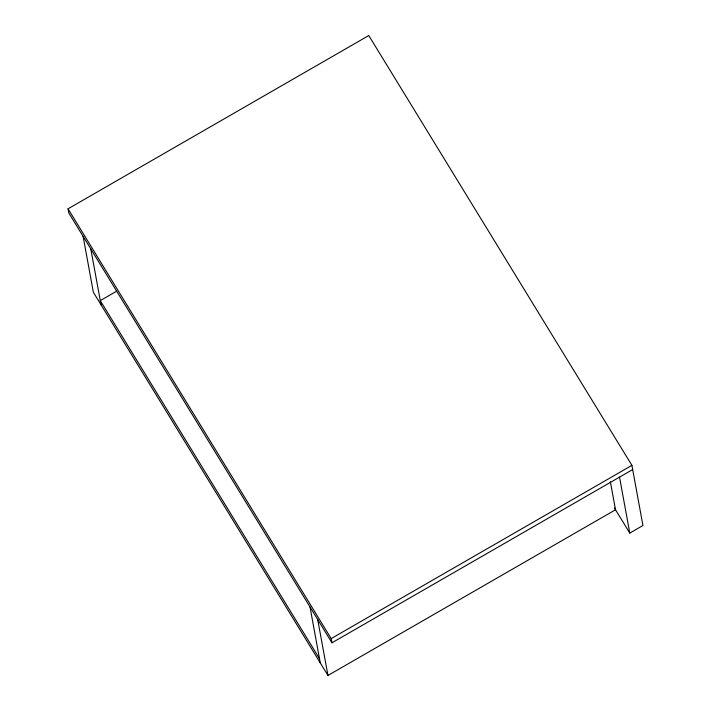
<?xml version="1.0" encoding="UTF-8"?>
<svg xmlns="http://www.w3.org/2000/svg" width="711" height="711" viewBox="0 0 711 711"><rect width="100%" height="100%" fill="white"/><g stroke="black" fill="none" stroke-linecap="round" stroke-linejoin="round"><path stroke-width="1.07" d="M632.683 469.553L331.957 642.806L68.825 213.016L68.052 208.803L368.769 35.55L631.91 465.35L642.948 525.509L629.795 533.09L614.428 507.983M116.622 291.199L100.278 300.62L319.497 658.688M331.957 642.806L331.184 638.594L631.91 465.35M83.098 236.328L93.363 292.274L327.958 675.45L615.522 509.778L610.385 481.8M68.052 208.803L331.184 638.594M619.521 477.134L629.795 533.09M317.693 619.494L327.958 675.45M310.005 606.945L320.27 662.901M90.777 248.877L101.051 304.832"/></g></svg>
